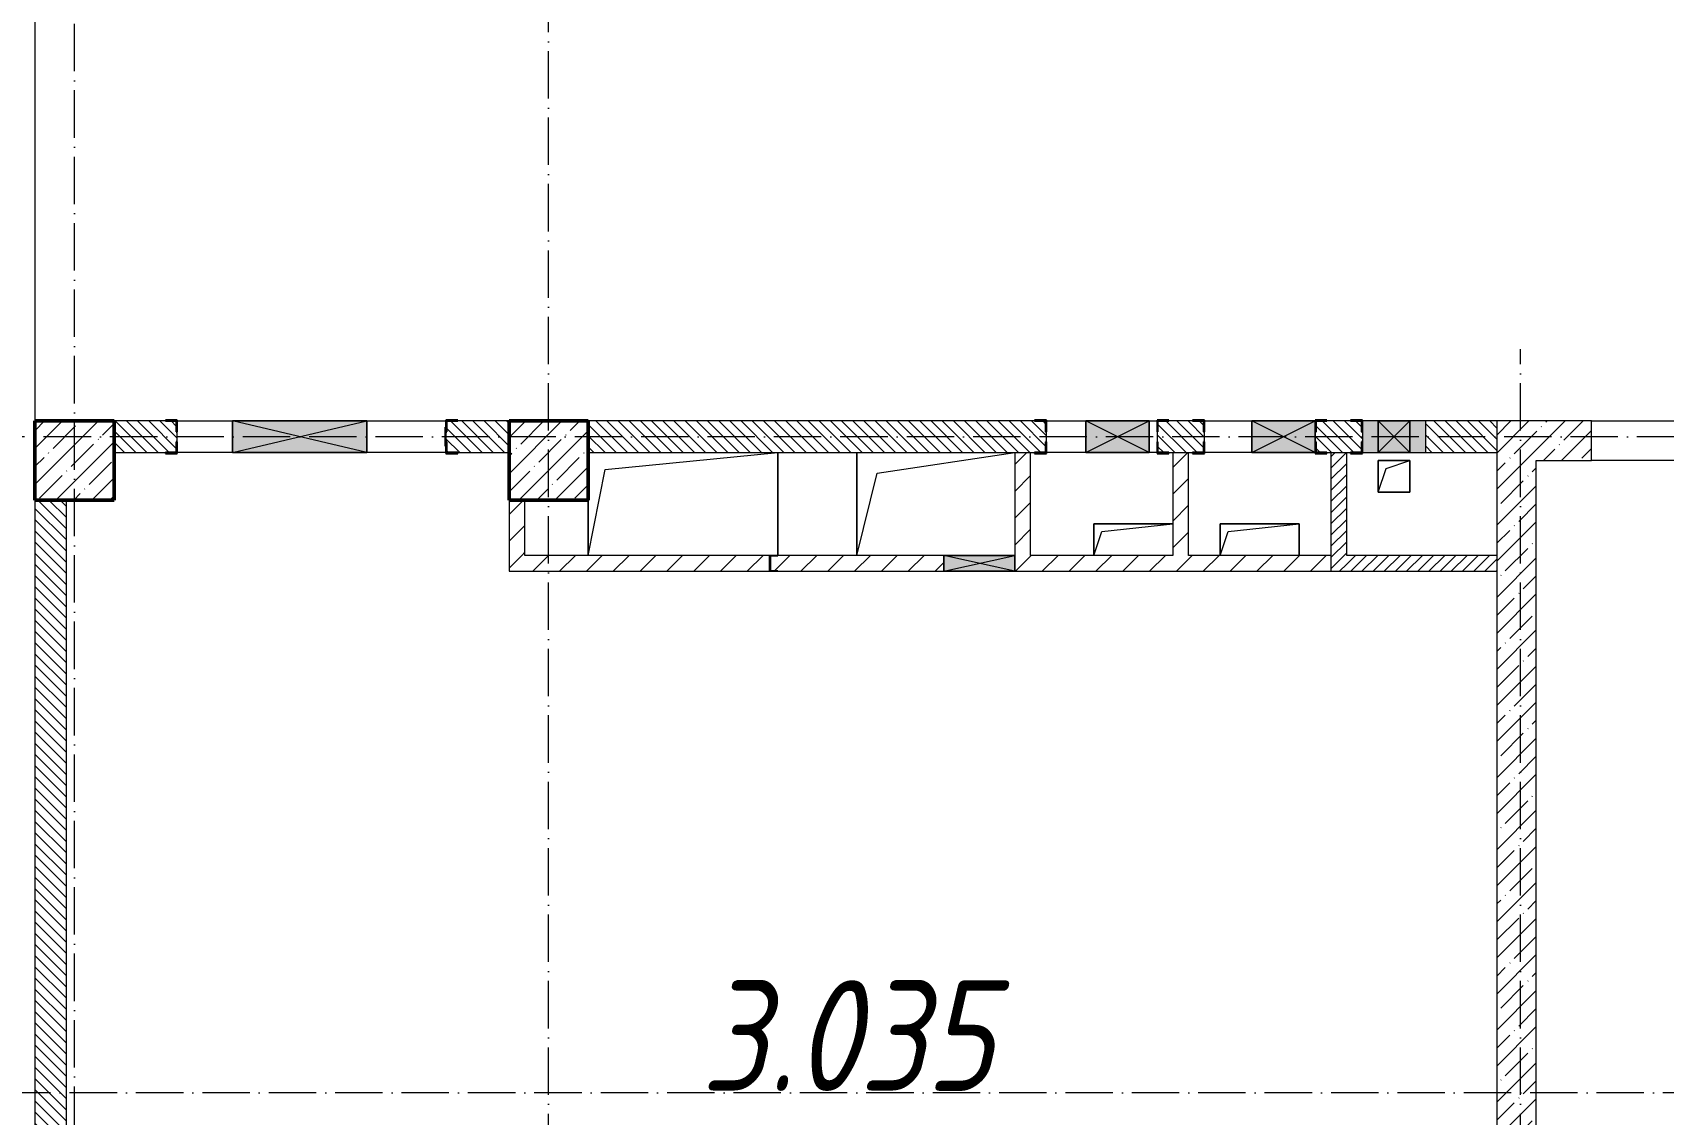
# Model space of a CAD drawing. Header units: millimetres. Extents: x -12989 to 629078, y -109036 to 555275.
# Drawn here: x 595395 to 605714, y -88821 to -81978 of the extents above; entities that cross this region are included whole.
import ezdxf

# ---------------------------------------------------------------- set-up
doc = ezdxf.new("R2010")
doc.units = ezdxf.units.MM
doc.linetypes.add('50_200_ШТРИХ_1Т_ш5_п1_п1_', pattern=[700, 500, -100, 0, -100])
for name, color, linetype, lineweight in [('A-DETL-GENF-OTLN', 7, 'Continuous', 9), ('A-FLOR-____-OTLN', 7, 'Continuous', 9), ('A-GENM-____-MCUT', 7, 'Continuous', 25), ('A-GENM-____-OTLN', 7, 'Continuous', 9), ('A-GENM-____-OTLN-1', 7, 'Continuous', 25), ('A-GLAZ-____-OTLN', 7, 'Continuous', 9), ('A-WALL-____-MCUT-1', 7, 'Continuous', 9), ('A-WALL-____-MCUT-3', 7, 'Continuous', 9), ('A-WALL-____-OTLN', 7, 'Continuous', 9), ('A-WALL-____-PATT-1', 7, 'Continuous', 9), ('A-WALL-FNSH-MCUT-1', 7, 'Continuous', 9), ('I-WALL-____-OTLN', 7, 'Continuous', 9), ('S-COLS-____-MCUT', 7, 'Continuous', 50), ('S-COLS-____-OTLN', 7, 'Continuous', 9), ('S-GRID-____-OTLN-1', 7, '50_200_ШТРИХ_1Т_ш5_п1_п1_', 9), ('Марки помещений', 7, 'Continuous', 9)]:
    doc.layers.add(name, color=color, linetype=linetype, lineweight=lineweight)
doc.styles.add('ISOCPEUR_I_2', font='isocpeui.ttf', dxfattribs={"width": 0.85, "height": 2.3})
pattern_1 = [(135, (523510.01, -90515.614), (-35.35534, -35.35534), [])]
pattern_2 = [(45, (523510.01, -90515.61), (-84.85281, 84.85281), [])]
pattern_3 = [(45, (523510.01, -90515.614), (-35.35534, 35.35534), [])]
pattern_4 = [(45, (523510, -90515.61), (-114.04925, 114.04925), []), (45, (523624.06, -90515.61), (-114.04925, 114.04925), [201.612, -40.322, 3.353, -36.97])]

# ---------------------------------------------------------------- blocks, each defined once
blk = doc.blocks.new('BSC_Колонна _Прямоугольная - 500х500-V63-АР1_План отверстий 3 этажа в осях 1-64_А-ГГ')
at = {"layer": 'S-COLS-____-OTLN'}
h = blk.add_hatch(dxfattribs=at)
h.set_pattern_fill('FP_100', color=256, style=0, pattern_type=2)
h.set_pattern_definition([(45, (-75150, -5831.04), (-114.04925, 114.04925), []), (45, (-75035.95, -5831.04), (-114.04925, 114.04925), [201.613, -40.323, 3.353, -36.97])])
h.paths.add_polyline_path([(-250, -250), (250, -250), (250, 250), (-250, 250)], flags=0)
at = {"layer": 'S-COLS-____-MCUT'}
for p, q in [((250, 250), (-250, 250)), ((-250, 250), (-250, -250)), ((250, -250), (250, 250)), ((-250, -250), (250, -250))]:
    blk.add_line(p, q, dxfattribs=at)
blk = doc.blocks.new('BSC_Колонна _Прямоугольная - 500х500-V150-АР1_План отверстий 3 этажа в осях 1-64_А-ГГ')
at = {"layer": 'S-COLS-____-OTLN'}
h = blk.add_hatch(dxfattribs=at)
h.set_pattern_fill('FP_173', color=256, style=0, pattern_type=2)
h.set_pattern_definition([(45, (-72150, -5831.04), (-114.04925, 114.04925), []), (45, (-72035.95, -5831.04), (-114.04925, 114.04925), [201.613, -40.323, 3.353, -36.97])])
h.paths.add_polyline_path([(-250, -250), (250, -250), (250, 250), (-250, 250)], flags=0)
at = {"layer": 'S-COLS-____-MCUT'}
for p, q in [((250, 250), (-250, 250)), ((-250, 250), (-250, -250)), ((250, -250), (250, 250)), ((-250, -250), (250, -250))]:
    blk.add_line(p, q, dxfattribs=at)
blk = doc.blocks.new('Фахверк_СКБ_Уголок - 200_3960-28268576-АР1_План отверстий 3 этажа в осях 1-64_А-ГГ')
at = {"layer": 'A-GENM-____-MCUT'}
for p, q in [((200, 156), (125, 156)), ((125, 156), (125, 81)), ((131, 81), (131, 150)), ((131, 150), (200, 150)), ((200, 150), (200, 156)), ((125, 81), (131, 81)), ((131, 19), (125, 19)), ((125, 19), (125, -56)), ((131, -50), (131, 19)), ((125, -56), (200, -56)), ((200, -50), (131, -50)), ((200, -56), (200, -50))]:
    blk.add_line(p, q, dxfattribs=at)
blk = doc.blocks.new('Фахверк_СКБ_Уголок - 200_3960_зеркало-28268689-АР1_План отверстий 3 этажа в осях 1-64_А-ГГ')
at = {"layer": 'A-GENM-____-MCUT'}
for p, q in [((200, 156), (125, 156)), ((125, 156), (125, 81)), ((131, 81), (131, 150)), ((131, 150), (200, 150)), ((200, 150), (200, 156)), ((125, 81), (131, 81)), ((131, 19), (125, 19)), ((125, 19), (125, -56)), ((131, -50), (131, 19)), ((125, -56), (200, -56)), ((200, -50), (131, -50)), ((200, -56), (200, -50))]:
    blk.add_line(p, q, dxfattribs=at)
blk = doc.blocks.new('154_Стойка_СКБ_Уголок - СМ-2180_200-28268025-АР1_План отверстий 3 этажа в осях 1-64_А-ГГ')
at = {"layer": 'A-GENM-____-MCUT'}
for p, q in [((125, 156), (125, 81)), ((200, 156), (125, 156)), ((131, 81), (131, 150)), ((131, 150), (200, 150)), ((200, 150), (200, 156)), ((125, 81), (131, 81)), ((131, 19), (125, 19)), ((125, 19), (125, -56)), ((131, -50), (131, 19)), ((125, -56), (200, -56)), ((200, -50), (131, -50)), ((200, -56), (200, -50))]:
    blk.add_line(p, q, dxfattribs=at)
blk = doc.blocks.new('154_Фахверк_СКБ_Швеллер - Тип_100_3960-28494444-АР1_План отверстий 3 этажа в осях 1-64_А-ГГ')
at = {"layer": 'A-GENM-____-MCUT'}
for p, q in [((125, 50), (175, 50)), ((125, -50), (125, 50)), ((128, 47), (128, -47)), ((175, 47), (128, 47)), ((175, 50), (175, 47)), ((175, -50), (125, -50)), ((128, -47), (175, -47)), ((175, -47), (175, -50))]:
    blk.add_line(p, q, dxfattribs=at)
blk = doc.blocks.new('154_Стойка_СКБ_Уголок - СМ-2480_200-28346303-АР1_План отверстий 3 этажа в осях 1-64_А-ГГ')
at = {"layer": 'A-GENM-____-MCUT'}
for p, q in [((125, 156), (125, 81)), ((200, 156), (125, 156)), ((131, 81), (131, 150)), ((131, 150), (200, 150)), ((200, 150), (200, 156)), ((125, 81), (131, 81)), ((131, 19), (125, 19)), ((125, 19), (125, -56)), ((131, -50), (131, 19)), ((125, -56), (200, -56)), ((200, -50), (131, -50)), ((200, -56), (200, -50))]:
    blk.add_line(p, q, dxfattribs=at)
blk = doc.blocks.new('Стойка_Влож_Полоса боковая - Полоса-28213942-АР1_План отверстий 3 этажа в осях 1-64_А-ГГ')
at = {"layer": 'A-GENM-____-OTLN'}
for p, q in [((-5, 60), (0, 60)), ((-5, -60), (-5, 60)), ((0, 31), (0, -31)), ((0, -60), (-5, -60))]:
    blk.add_line(p, q, dxfattribs=at)
blk = doc.blocks.new('AR_Отверстие Ниша - Лючок-32401326-АР1_План отверстий 3 этажа в осях 1-64_А-ГГ')
at = {"layer": 'A-GLAZ-____-OTLN'}
h = blk.add_hatch(color=256, dxfattribs=at)
h.paths.add_polyline_path([(200, 100), (100, 100), (100, -100), (200, -100), (200, 87)], flags=0)
h.paths.add_polyline_path([(-200, 100), (-200, -100), (-100, -100), (-100, 100)], flags=0)
for p, q in [((-100, 100), (-200, 100)), ((-200, 100), (-200, -100)), ((200, 100), (100, 100)), ((200, -31), (200, 31)), ((-200, -100), (-100, -100)), ((100, -100), (200, -100))]:
    blk.add_line(p, q, dxfattribs=at)
blk = doc.blocks.new('AR_Отверстие прямоугольное _в стене_ - AR_Отверстие прямоугольное _в стене__ВК-32401325-АР1_План отверстий 3 этажа в осях 1-64_А-ГГ')
at = {"layer": 'A-GLAZ-____-OTLN'}
blk.add_hatch(color=256, dxfattribs=at).paths.add_polyline_path([(100, 100), (-100, 100), (-100, -100), (100, -100), (100, 87)], flags=0)
at = {"layer": 'A-DETL-GENF-OTLN'}
for p, q in [((-100, -100), (-100, 100)), ((-100, 100), (100, 100)), ((100, 100), (-100, -100)), ((-100, 100), (100, -100)), ((100, 100), (-100, 100)), ((-100, 100), (-100, -100)), ((100, 100), (100, -100)), ((100, -100), (100, 100)), ((100, -100), (-100, -100)), ((-100, -100), (100, -100))]:
    blk.add_line(p, q, dxfattribs=at)
blk = doc.blocks.new('AR_Отверстие прямоугольное _в плите_ - AR_Отверстие прямоугольное _в плите_-30229432-АР1_План отверстий 3 этажа в осях 1-64_А-ГГ')
at = {"layer": 'A-GENM-____-OTLN'}
for p, q in [((250, 100), (-250, 100)), ((-250, 100), (-250, -100)), ((-250, -100), (-200, 50)), ((-200, 50), (250, 100))]:
    blk.add_line(p, q, dxfattribs=at)
blk = doc.blocks.new('AR_Отверстие прямоугольное _в плите_ - AR_Отверстие прямоугольное _в плите_-V167-АР1_План отверстий 3 этажа в осях 1-64_А-ГГ')
at = {"layer": 'A-GENM-____-OTLN'}
for p, q in [((250, 100), (-250, 100)), ((-250, 100), (-250, -100)), ((-250, -100), (-200, 50)), ((-200, 50), (250, 100)), ((250, -100), (250, 100))]:
    blk.add_line(p, q, dxfattribs=at)
blk = doc.blocks.new('AR_Отверстие прямоугольное _в плите_ - AR_Отверстие прямоугольное _в плите_-30458127-АР1_План отверстий 3 этажа в осях 1-64_А-ГГ')
at = {"layer": 'A-GENM-____-OTLN'}
for p, q in [((100, 100), (-100, 100)), ((-100, 100), (-100, -100)), ((-100, -100), (-50, 50)), ((-50, 50), (100, 100)), ((100, -100), (100, 100)), ((-100, -100), (100, -100))]:
    blk.add_line(p, q, dxfattribs=at)
blk = doc.blocks.new('AR_Отверстие прямоугольное _в плите_ - AR_Отверстие прямоугольное _в плите_-30552521-АР1_План отверстий 3 этажа в осях 1-64_А-ГГ')
at = {"layer": 'A-GENM-____-OTLN'}
for p, q in [((-492, 217), (600, 325)), ((600, -325), (600, 325)), ((-600, -325), (-492, 217)), ((-600, 25), (-600, -325))]:
    blk.add_line(p, q, dxfattribs=at)
blk = doc.blocks.new('AR_Отверстие прямоугольное _в плите_ - AR_Отверстие прямоугольное _в плите_-30552580-АР1_План отверстий 3 этажа в осях 1-64_А-ГГ')
at = {"layer": 'A-GENM-____-OTLN'}
for p, q in [((-500, 325), (-500, -325)), ((-370, 195), (500, 325)), ((-500, -325), (-370, 195))]:
    blk.add_line(p, q, dxfattribs=at)
blk = doc.blocks.new('AR_Отверстие прямоугольное _в стене_ - AR_Отверстие прямоугольное _в стене__ЭОМ-36422540-АР1_План отверстий 3 этажа в осях 1-64_А-ГГ')
at = {"layer": 'A-GLAZ-____-OTLN'}
blk.add_hatch(color=256, dxfattribs=at).paths.add_polyline_path([(200, 100), (-200, 100), (-200, -100), (200, -100), (200, 87)], flags=0)
at = {"layer": 'A-DETL-GENF-OTLN'}
for p, q in [((-200, -100), (-200, 100)), ((-200, 100), (200, 100)), ((200, 100), (-200, -100)), ((-200, 100), (200, -100)), ((200, 100), (-200, 100)), ((-200, 100), (-200, -100)), ((200, 100), (200, -100)), ((200, -100), (200, 100)), ((200, -100), (-200, -100)), ((-200, -100), (200, -100))]:
    blk.add_line(p, q, dxfattribs=at)
blk = doc.blocks.new('AR_Отверстие прямоугольное _в стене_ - AR_Отверстие прямоугольное _в стене__ЭОМ-36419430-АР1_План отверстий 3 этажа в осях 1-64_А-ГГ')
at = {"layer": 'A-GLAZ-____-OTLN'}
blk.add_hatch(color=256, dxfattribs=at).paths.add_polyline_path([(-200, 100), (-200, -100), (200, -100), (200, 100)], flags=0)
at = {"layer": 'A-DETL-GENF-OTLN'}
for p, q in [((-200, 100), (200, 100)), ((200, 100), (-200, -100)), ((-200, 100), (200, -100)), ((200, 100), (-200, 100)), ((-200, -31), (-200, 31)), ((-200, 31), (-200, -31)), ((200, 100), (200, -100)), ((200, -100), (200, 100)), ((200, -100), (-200, -100)), ((-200, -100), (200, -100))]:
    blk.add_line(p, q, dxfattribs=at)
blk = doc.blocks.new('AR_Отверстие прямоугольное _в стене_ - AR_Отверстие прямоугольное _в стене__ОВ-36973196-АР1_План отверстий 3 этажа в осях 1-64_А-ГГ')
at = {"layer": 'A-GLAZ-____-OTLN'}
blk.add_hatch(color=256, dxfattribs=at).paths.add_polyline_path([(225, 50), (-225, 50), (-225, -50), (225, -50)], flags=0)
at = {"layer": 'A-DETL-GENF-OTLN'}
for p, q in [((-225, -50), (-225, 50)), ((-225, 50), (225, 50)), ((225, 50), (-225, -50)), ((-225, 50), (225, -50)), ((225, 50), (-225, 50)), ((-225, 50), (-225, -50)), ((225, 50), (225, -50)), ((225, -50), (225, 50)), ((225, -50), (-225, -50)), ((-225, -50), (225, -50))]:
    blk.add_line(p, q, dxfattribs=at)
blk = doc.blocks.new('AR_Отверстие прямоугольное _в стене_ - AR_Отверстие прямоугольное _в стене__ОВ-36927705-АР1_План отверстий 3 этажа в осях 1-64_А-ГГ')
at = {"layer": 'A-GLAZ-____-OTLN'}
blk.add_hatch(color=256, dxfattribs=at).paths.add_polyline_path([(-425, 100), (-425, -100), (425, -100), (425, 100)], flags=0)
at = {"layer": 'A-DETL-GENF-OTLN'}
for p, q in [((-425, -100), (-425, 100)), ((-425, 100), (425, 100)), ((425, 100), (-425, -100)), ((-425, 100), (425, -100)), ((425, 100), (-425, 100)), ((-425, 100), (-425, -100)), ((425, 100), (425, -100)), ((425, -100), (425, 100)), ((425, -100), (-425, -100)), ((-425, -100), (425, -100))]:
    blk.add_line(p, q, dxfattribs=at)
blk = doc.blocks.new('3эт')
at = {"layer": 'S-GRID-____-OTLN-1', "color": 251, "ltscale": 0.6, "true_color": 0x636466}
for p, q in [((355920.7, -91173.5), (355920.7, -76712.9)), ((358920.7, -91346.1), (358920.7, -76712.9)), ((365070.7, -91346.1), (365070.7, -80328.4)), ((374089.5, -80882.4), (279101.9, -80882.4)), ((387697.2, -85032.4), (279101.9, -85032.4))]:
    blk.add_line(p, q, dxfattribs=at)

msp = doc.modelspace()

# ---------------------------------------------------------------- hatches: boundary and pattern name
at = {"layer": 'A-WALL-____-PATT-1'}
h = msp.add_hatch(dxfattribs=at)
h.set_pattern_fill('FP_6', color=256, style=0, pattern_type=2)
h.set_pattern_definition(pattern_1)
h.paths.add_polyline_path([(598085.0077, -84634.5723), (598410.0077, -84634.5723), (598410.0077, -84434.5723), (598016.0077, -84434.5723), (598016.0077, -84503.5723), (598010.0077, -84503.5723), (598010.0077, -84565.5723), (598016.0077, -84565.5723), (598016.0077, -84634.5723)], flags=0)
h.paths.add_polyline_path([(595910.0077, -84634.5723), (596304.0077, -84634.5723), (596304.0077, -84565.5723), (596310.0077, -84565.5723), (596310.0077, -84503.5723), (596304.0077, -84503.5723), (596304.0077, -84434.5723), (595910.0077, -84434.5723)], flags=0)
h = msp.add_hatch(dxfattribs=at)
h.set_pattern_fill('FP_6', color=256, style=0, pattern_type=2)
h.set_pattern_definition(pattern_1)
h.paths.add_polyline_path([(603585.0077, -84634.5723), (603804.0077, -84634.5723), (603804.0077, -84565.5723), (603810.0077, -84565.5723), (603810.0077, -84503.5723), (603804.0077, -84503.5723), (603804.0077, -84434.5723), (603516.0077, -84434.5723), (603516.0077, -84503.5723), (603510.0077, -84503.5723), (603510.0077, -84565.5723), (603516.0077, -84565.5723), (603516.0077, -84634.5723)], flags=0)
h.paths.add_polyline_path([(604210.0077, -84634.5723), (604660.0077, -84634.5723), (604660.0077, -84434.5723), (604210.0077, -84434.5723), (604210.0077, -84621.3787)], flags=0)
h.paths.add_polyline_path([(601735.0077, -84634.5723), (601804.0077, -84634.5723), (601804.0077, -84565.5723), (601810.0077, -84565.5723), (601810.0077, -84503.5723), (601804.0077, -84503.5723), (601804.0077, -84434.5723), (598910.0077, -84434.5723), (598910.0077, -84634.5723), (601264.7594, -84634.5723)], flags=0)
h.paths.add_polyline_path([(602585.0077, -84634.5723), (602804.0077, -84634.5723), (602804.0077, -84565.5723), (602810.0077, -84565.5723), (602810.0077, -84503.5723), (602804.0077, -84503.5723), (602804.0077, -84434.5723), (602516.0077, -84434.5723), (602516.0077, -84503.5723), (602510.0077, -84503.5723), (602510.0077, -84565.5723), (602516.0077, -84565.5723), (602516.0077, -84634.5723)], flags=0)
h = msp.add_hatch(dxfattribs=at)
h.set_pattern_fill('FP_38', color=256, style=0, pattern_type=2)
h.set_pattern_definition(pattern_4)
h.paths.add_polyline_path([(607310.0077, -84684.5723), (607310.0077, -84434.5723), (606860.0077, -84434.5723), (606860.0077, -84684.5723), (607060.0077, -84684.5723)], flags=0)
h.paths.add_polyline_path([(604910.0077, -84684.5723), (605260.0077, -84684.5723), (605260.0077, -84434.5723), (604660.0077, -84434.5723), (604660.0077, -84684.5723), (604799.688, -84684.5723)], flags=0)
h = msp.add_hatch(dxfattribs=at)
h.set_pattern_fill('FP_4', color=256, style=0, pattern_type=2)
h.set_pattern_definition(pattern_2)
h.paths.add_polyline_path([(601610.0077, -85284.5723), (601710.0077, -85284.5723), (601710.0077, -84634.5723), (601610.0077, -84634.5723)], flags=0)
h = msp.add_hatch(dxfattribs=at)
h.set_pattern_fill('FP_4', color=256, style=0, pattern_type=2)
h.set_pattern_definition(pattern_2)
h.paths.add_polyline_path([(602710.0077, -85284.5723), (602710.0077, -84634.5723), (602610.0077, -84634.5723), (602610.0077, -85284.5723)], flags=0)
h = msp.add_hatch(dxfattribs=at)
h.set_pattern_fill('FP_5', color=256, style=0, pattern_type=2)
h.set_pattern_definition(pattern_3)
h.paths.add_polyline_path([(603710.0077, -85384.5723), (603710.0077, -84634.5723), (603610.0077, -84634.5723), (603610.0077, -85384.5723)], flags=0)
h = msp.add_hatch(dxfattribs=at)
h.set_pattern_fill('FP_38', color=256, style=0, pattern_type=2)
h.set_pattern_definition(pattern_4)
h.paths.add_polyline_path([(604910.0077, -91934.5723), (604910.0077, -84684.5723), (604660.0077, -84684.5723), (604660.0077, -91934.5723), (604799.688, -91934.5723)], flags=0)
h = msp.add_hatch(dxfattribs=at)
h.set_pattern_fill('FP_6', color=256, style=0, pattern_type=2)
h.set_pattern_definition(pattern_1)
h.paths.add_polyline_path([(595610.0077, -91934.5723), (595610.0077, -84934.5723), (595410.0077, -84934.5723), (595410.0077, -91934.5723)], flags=0)
h = msp.add_hatch(dxfattribs=at)
h.set_pattern_fill('FP_4', color=256, style=0, pattern_type=2)
h.set_pattern_definition(pattern_2)
h.paths.add_polyline_path([(598510.0077, -85284.5723), (598510.0077, -84934.5723), (598410.0077, -84934.5723), (598410.0077, -85284.5723)], flags=0)
h = msp.add_hatch(dxfattribs=at)
h.set_pattern_fill('FP_4', color=256, style=0, pattern_type=2)
h.set_pattern_definition(pattern_2)
h.paths.add_polyline_path([(603610.0077, -85384.5723), (603610.0077, -85284.5723), (601610.0077, -85284.5723), (601610.0077, -85384.5723), (603032.2237, -85384.5723)], flags=0)
h.paths.add_polyline_path([(601160.0077, -85384.5723), (601160.0077, -85284.5723), (600110.0077, -85284.5723), (600110.0077, -85287.5723), (600063.0077, -85287.5723), (600063.0077, -85381.5723), (600110.0077, -85381.5723), (600110.0077, -85384.5723)], flags=0)
h.paths.add_polyline_path([(600060.0077, -85384.5723), (600060.0077, -85284.5723), (598410.0077, -85284.5723), (598410.0077, -85384.5723)], flags=0)
h = msp.add_hatch(dxfattribs=at)
h.set_pattern_fill('FP_5', color=256, style=0, pattern_type=2)
h.set_pattern_definition(pattern_3)
h.paths.add_polyline_path([(604660.0077, -85384.5723), (604660.0077, -85284.5723), (603710.0077, -85284.5723), (603710.0077, -85384.5723)], flags=0)

# ---------------------------------------------------------------- linework, layer by layer
at = {"layer": 'A-FLOR-____-OTLN'}
for p, q in [((595410.0077, -81534.5723), (595410.0077, -84434.5723)), ((600110.0077, -84634.5723), (600110.0077, -85284.5723)), ((600610.0077, -85284.5723), (600610.0077, -84634.5723)), ((603910.0077, -84684.5723), (604110.0077, -84684.5723)), ((603910.0077, -84884.5723), (603910.0077, -84684.5723)), ((604110.0077, -84684.5723), (604110.0077, -84884.5723)), ((604110.0077, -84884.5723), (603910.0077, -84884.5723)), ((598910.0077, -85284.5723), (598910.0077, -84934.5723)), ((602110.0077, -85084.5723), (602610.0077, -85084.5723)), ((602110.0077, -85284.5723), (602110.0077, -85084.5723)), ((602910.0077, -85084.5723), (603410.0077, -85084.5723)), ((602910.0077, -85284.5723), (602910.0077, -85084.5723)), ((603410.0077, -85084.5723), (603410.0077, -85284.5723))]:
    msp.add_line(p, q, dxfattribs=at)
at = {"layer": 'A-WALL-____-MCUT-1'}
for p, q in [((604660.0077, -84434.5723), (604660.0077, -91934.5723)), ((605260.0077, -84434.5723), (604660.0077, -84434.5723)), ((605260.0077, -84684.5723), (605260.0077, -84434.5723)), ((604910.0077, -91934.5723), (604910.0077, -84684.5723)), ((604910.0077, -84684.5723), (605260.0077, -84684.5723))]:
    msp.add_line(p, q, dxfattribs=at)
at = {"layer": 'A-WALL-____-MCUT-3'}
for p, q in [((596235.0077, -84434.5723), (595910.0077, -84434.5723)), ((596310.0077, -84565.5723), (596310.0077, -84503.5723)), ((598410.0077, -84434.5723), (598085.0077, -84434.5723)), ((601735.0077, -84434.5723), (598910.0077, -84434.5723)), ((601810.0077, -84565.5723), (601810.0077, -84503.5723)), ((602510.0077, -84503.5723), (602510.0077, -84565.5723)), ((602735.0077, -84434.5723), (602585.0077, -84434.5723)), ((602810.0077, -84565.5723), (602810.0077, -84503.5723)), ((603735.0077, -84434.5723), (603585.0077, -84434.5723)), ((604660.0077, -84434.5723), (604210.0077, -84434.5723)), ((595910.0077, -84634.5723), (596235.0077, -84634.5723)), ((598085.0077, -84634.5723), (598410.0077, -84634.5723)), ((598910.0077, -84634.5723), (601735.0077, -84634.5723)), ((602585.0077, -84634.5723), (602735.0077, -84634.5723)), ((603585.0077, -84634.5723), (603735.0077, -84634.5723)), ((604210.0077, -84634.5723), (604660.0077, -84634.5723)), ((595410.0077, -84934.5723), (595410.0077, -91934.5723)), ((595610.0077, -91934.5723), (595610.0077, -84934.5723))]:
    msp.add_line(p, q, dxfattribs=at)
at = {"layer": 'A-WALL-____-OTLN'}
for p, q in [((605260.0077, -84434.5723), (606860.0077, -84434.5723)), ((606860.0077, -84684.5723), (605260.0077, -84684.5723))]:
    msp.add_line(p, q, dxfattribs=at)
at = {"layer": 'A-WALL-FNSH-MCUT-1'}
for p, q in [((601610.0077, -84634.5723), (601610.0077, -85284.5723)), ((601710.0077, -85284.5723), (601710.0077, -84634.5723)), ((602610.0077, -84634.5723), (602610.0077, -85284.5723)), ((602710.0077, -85284.5723), (602710.0077, -84634.5723)), ((603610.0077, -84634.5723), (603610.0077, -85384.5723)), ((603710.0077, -85284.5723), (603710.0077, -84634.5723)), ((598410.0077, -84934.5723), (598410.0077, -85384.5723)), ((598510.0077, -85284.5723), (598510.0077, -84934.5723)), ((600060.0077, -85284.5723), (598510.0077, -85284.5723)), ((601160.0077, -85284.5723), (600110.0077, -85284.5723)), ((602610.0077, -85284.5723), (601710.0077, -85284.5723)), ((603610.0077, -85284.5723), (602710.0077, -85284.5723)), ((604660.0077, -85284.5723), (603710.0077, -85284.5723)), ((598410.0077, -85384.5723), (600060.0077, -85384.5723)), ((600110.0077, -85384.5723), (601160.0077, -85384.5723)), ((601610.0077, -85384.5723), (604660.0077, -85384.5723))]:
    msp.add_line(p, q, dxfattribs=at)
at = {"layer": 'I-WALL-____-OTLN'}
for p, q in [((596310.0077, -84434.5723), (596660.0077, -84434.5723)), ((597510.0077, -84434.5723), (598010.0077, -84434.5723)), ((601810.0077, -84434.5723), (602060.0077, -84434.5723)), ((602460.0077, -84434.5723), (602510.0077, -84434.5723)), ((602810.0077, -84434.5723), (603110.0077, -84434.5723)), ((596660.0077, -84634.5723), (596310.0077, -84634.5723)), ((598010.0077, -84634.5723), (597510.0077, -84634.5723)), ((602060.0077, -84634.5723), (601810.0077, -84634.5723)), ((602510.0077, -84634.5723), (602460.0077, -84634.5723)), ((603110.0077, -84634.5723), (602810.0077, -84634.5723))]:
    msp.add_line(p, q, dxfattribs=at)

# ---------------------------------------------------------------- block references
msp.add_blockref('3эт', (239739.3002, -3652.1582))
at = {"layer": 'A-GENM-____-OTLN'}
for name, p in [('Стойка_Влож_Полоса боковая - Полоса-28213942-АР1_План отверстий 3 этажа в осях 1-64_А-ГГ', (598010.0077, -84534.5723)), ('AR_Отверстие прямоугольное _в плите_ - AR_Отверстие прямоугольное _в плите_-30552521-АР1_План отверстий 3 этажа в осях 1-64_А-ГГ', (599510.0077, -84959.5723)), ('AR_Отверстие прямоугольное _в плите_ - AR_Отверстие прямоугольное _в плите_-30552580-АР1_План отверстий 3 этажа в осях 1-64_А-ГГ', (601110.0077, -84959.5723)), ('AR_Отверстие прямоугольное _в плите_ - AR_Отверстие прямоугольное _в плите_-30458127-АР1_План отверстий 3 этажа в осях 1-64_А-ГГ', (604010.0077, -84784.5723)), ('AR_Отверстие прямоугольное _в плите_ - AR_Отверстие прямоугольное _в плите_-30229432-АР1_План отверстий 3 этажа в осях 1-64_А-ГГ', (602360.0077, -85184.5723)), ('AR_Отверстие прямоугольное _в плите_ - AR_Отверстие прямоугольное _в плите_-V167-АР1_План отверстий 3 этажа в осях 1-64_А-ГГ', (603160.0077, -85184.5723))]:
    msp.add_blockref(name, p, dxfattribs=at)
at = {"layer": 'A-GENM-____-OTLN-1', "rotation": 180}
for name, p in [('Фахверк_СКБ_Уголок - 200_3960-28268576-АР1_План отверстий 3 этажа в осях 1-64_А-ГГ', (596435.0077, -84484.5723)), ('154_Стойка_СКБ_Уголок - СМ-2180_200-28268025-АР1_План отверстий 3 этажа в осях 1-64_А-ГГ', (601935.0077, -84484.5723)), ('Фахверк_СКБ_Уголок - 200_3960-28268576-АР1_План отверстий 3 этажа в осях 1-64_А-ГГ', (602935.0077, -84484.5723)), ('Фахверк_СКБ_Уголок - 200_3960_зеркало-28268689-АР1_План отверстий 3 этажа в осях 1-64_А-ГГ', (603935.0077, -84484.5723))]:
    msp.add_blockref(name, p, dxfattribs=at)
at = {"layer": 'A-GENM-____-OTLN-1'}
for name, p in [('154_Стойка_СКБ_Уголок - СМ-2480_200-28346303-АР1_План отверстий 3 этажа в осях 1-64_А-ГГ', (597885.0077, -84584.5723)), ('Фахверк_СКБ_Уголок - 200_3960_зеркало-28268689-АР1_План отверстий 3 этажа в осях 1-64_А-ГГ', (602385.0077, -84584.5723)), ('Фахверк_СКБ_Уголок - 200_3960-28268576-АР1_План отверстий 3 этажа в осях 1-64_А-ГГ', (603385.0077, -84584.5723)), ('154_Фахверк_СКБ_Швеллер - Тип_100_3960-28494444-АР1_План отверстий 3 этажа в осях 1-64_А-ГГ', (599935.0077, -85334.5723))]:
    msp.add_blockref(name, p, dxfattribs=at)
at = {"layer": 'A-GLAZ-____-OTLN', "rotation": 180}
for name, p in [('AR_Отверстие прямоугольное _в стене_ - AR_Отверстие прямоугольное _в стене__ОВ-36927705-АР1_План отверстий 3 этажа в осях 1-64_А-ГГ', (597085.0077, -84534.5723)), ('AR_Отверстие прямоугольное _в стене_ - AR_Отверстие прямоугольное _в стене__ЭОМ-36422540-АР1_План отверстий 3 этажа в осях 1-64_А-ГГ', (602260.0077, -84534.5723)), ('AR_Отверстие прямоугольное _в стене_ - AR_Отверстие прямоугольное _в стене__ЭОМ-36419430-АР1_План отверстий 3 этажа в осях 1-64_А-ГГ', (603310.0077, -84534.5723)), ('AR_Отверстие Ниша - Лючок-32401326-АР1_План отверстий 3 этажа в осях 1-64_А-ГГ', (604010.0077, -84534.5723)), ('AR_Отверстие прямоугольное _в стене_ - AR_Отверстие прямоугольное _в стене__ВК-32401325-АР1_План отверстий 3 этажа в осях 1-64_А-ГГ', (604010.0077, -84534.5723)), ('AR_Отверстие прямоугольное _в стене_ - AR_Отверстие прямоугольное _в стене__ОВ-36973196-АР1_План отверстий 3 этажа в осях 1-64_А-ГГ', (601385.0077, -85334.5723))]:
    msp.add_blockref(name, p, dxfattribs=at)
at = {"layer": 'S-COLS-____-OTLN'}
for name, p in [('BSC_Колонна _Прямоугольная - 500х500-V150-АР1_План отверстий 3 этажа в осях 1-64_А-ГГ', (595660.0077, -84684.5723)), ('BSC_Колонна _Прямоугольная - 500х500-V63-АР1_План отверстий 3 этажа в осях 1-64_А-ГГ', (598660.0077, -84684.5723))]:
    msp.add_blockref(name, p, dxfattribs=at)

# ---------------------------------------------------------------- texts
at = {"layer": 'Марки помещений', "insert": (599623.1701, -87972.4626), "char_height": 700, "width": 785.65375, "attachment_point": 1, "style": 'ISOCPEUR_I_2'}
msp.add_mtext('3.035', dxfattribs=at)

doc.saveas('drawing.dxf')
